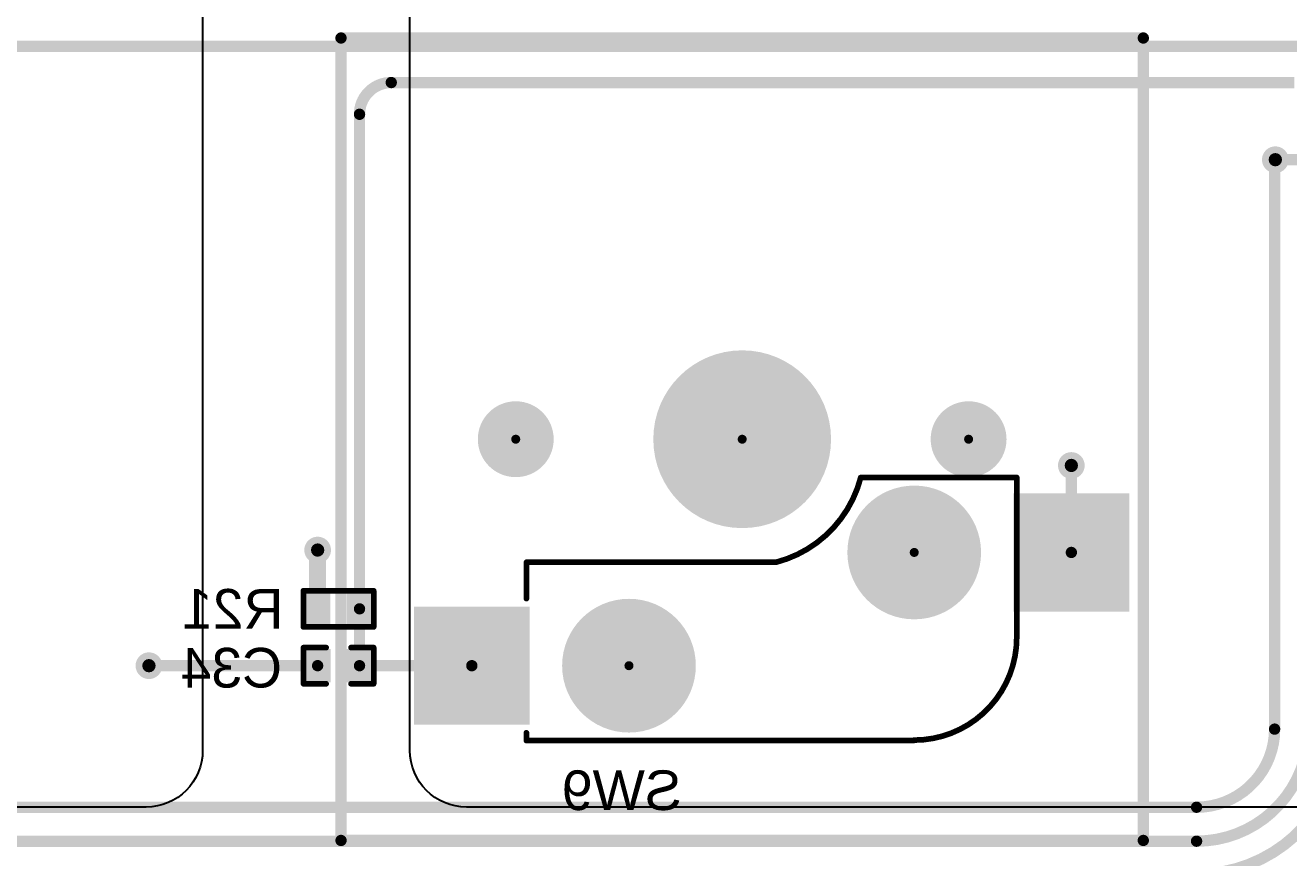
# Model space of a CAD drawing. Header units: inches. Extents: x 0 to 280, y 0 to 81.
# Drawn here: x 83 to 111.35, y 31.25 to 49.93 of the extents above; entities that cross this region are included whole.
import ezdxf

# ---------------------------------------------------------------- set-up
doc = ezdxf.new("R2010")
doc.units = ezdxf.units.IN
for name, color, linetype in [('Bottom Layer', 5, 'Continuous'), ('Bottom Overlay', 54, 'Continuous'), ('Bottom Paste', 16, 'Continuous'), ('Bottom Solder', 6, 'Continuous'), ('Pad Holes', 156, 'Continuous'), ('Top Layer', 1, 'Continuous'), ('Top Overlay', 2, 'Continuous'), ('Top Solder', 216, 'Continuous'), ('Via Holes', 16, 'Continuous')]:
    doc.layers.add(name, color=color, linetype=linetype)
doc.styles.add('Arial', font='', dxfattribs={"height": 0.2})
doc.styles.get('Arial').set_extended_font_data('Arial')

# ---------------------------------------------------------------- blocks, each defined once
blk = doc.blocks.new('____0402_B_34')
at = {"layer": 'Bottom Layer'}
for points in [[(-0.241, 0.317), (-0.241, -0.318), (-0.699, -0.318), (-0.699, 0.317)], [(0.699, 0.317), (0.699, -0.318), (0.241, -0.318), (0.241, 0.317)]]:
    blk.add_hatch(color=5, dxfattribs=at).paths.add_polyline_path(points)
at = {"layer": 'Bottom Paste'}
for points in [[(-0.241, 0.317), (-0.241, -0.318), (-0.699, -0.318), (-0.699, 0.317)], [(0.699, 0.317), (0.699, -0.318), (0.241, -0.318), (0.241, 0.317)]]:
    blk.add_hatch(color=16, dxfattribs=at).paths.add_polyline_path(points)
at = {"layer": 'Bottom Solder'}
for points in [[(-0.181, 0.377), (-0.181, -0.377), (-0.758, -0.377), (-0.758, 0.377)], [(0.758, 0.377), (0.758, -0.377), (0.181, -0.377), (0.181, 0.377)]]:
    blk.add_hatch(color=6, dxfattribs=at).paths.add_polyline_path(points)
at = {"layer": 'Bottom Overlay'}
for points in [[(-0.787, -0.406, 0.127, 0.127, 0), (-0.787, 0.406, 0.127, 0.127, 0)], [(-0.787, 0.406, 0.127, 0.127, 0), (-0.279, 0.406, 0.127, 0.127, 0)], [(0.279, 0.406, 0.127, 0.127, 0), (0.787, 0.406, 0.127, 0.127, 0)], [(0.787, -0.406, 0.127, 0.127, 0), (0.787, 0.406, 0.127, 0.127, 0)], [(-0.787, -0.406, 0.127, 0.127, 0), (-0.279, -0.406, 0.127, 0.127, 0)], [(0.279, -0.406, 0.127, 0.127, 0), (0.787, -0.406, 0.127, 0.127, 0)]]:
    blk.add_lwpolyline(points, format="xyseb", dxfattribs=at)
for points in [[(-0.819, 0.406, 0.0635, 0.0635, 1), (-0.756, 0.406, 0.0635, 0.0635, 1)], [(-0.819, 0.406, 0.0635, 0.0635, 1), (-0.756, 0.406, 0.0635, 0.0635, 1)], [(-0.311, 0.406, 0.0635, 0.0635, 1), (-0.248, 0.406, 0.0635, 0.0635, 1)], [(0.248, 0.406, 0.0635, 0.0635, 1), (0.311, 0.406, 0.0635, 0.0635, 1)], [(0.756, 0.406, 0.0635, 0.0635, 1), (0.819, 0.406, 0.0635, 0.0635, 1)], [(0.756, 0.406, 0.0635, 0.0635, 1), (0.819, 0.406, 0.0635, 0.0635, 1)], [(-0.819, -0.406, 0.0635, 0.0635, 1), (-0.756, -0.406, 0.0635, 0.0635, 1)], [(-0.819, -0.406, 0.0635, 0.0635, 1), (-0.756, -0.406, 0.0635, 0.0635, 1)], [(-0.311, -0.406, 0.0635, 0.0635, 1), (-0.248, -0.406, 0.0635, 0.0635, 1)], [(0.248, -0.406, 0.0635, 0.0635, 1), (0.311, -0.406, 0.0635, 0.0635, 1)], [(0.756, -0.406, 0.0635, 0.0635, 1), (0.819, -0.406, 0.0635, 0.0635, 1)], [(0.756, -0.406, 0.0635, 0.0635, 1), (0.819, -0.406, 0.0635, 0.0635, 1)]]:
    blk.add_lwpolyline(points, format="xyseb", close=True, dxfattribs=at)
blk = doc.blocks.new('CPG151101S11_16_B_60')
at = {"layer": 'Bottom Layer'}
for points in [[(5.475, 3.815), (7.975, 3.815), (7.975, 1.265), (5.475, 1.265)], [(-7.975, 1.275), (-5.475, 1.275), (-5.475, -1.275), (-7.975, -1.275)]]:
    blk.add_hatch(color=5, dxfattribs=at).paths.add_polyline_path(points)
at = {"layer": 'Bottom Paste'}
for points in [[(5.475, 3.815), (7.975, 3.815), (7.975, 1.265), (5.475, 1.265)], [(-7.975, 1.275), (-5.475, 1.275), (-5.475, -1.275), (-7.975, -1.275)]]:
    blk.add_hatch(color=16, dxfattribs=at).paths.add_polyline_path(points)
at = {"layer": 'Bottom Solder'}
for points in [[(5.425, 3.865), (8.025, 3.865), (8.025, 1.215), (5.425, 1.215)], [(-8.025, 1.325), (-5.425, 1.325), (-5.425, -1.325), (-8.025, -1.325)]]:
    blk.add_hatch(color=6, dxfattribs=at).paths.add_polyline_path(points)
h = blk.add_hatch(color=6, dxfattribs=at)
edge = h.paths.add_edge_path()
edge.add_arc((3.2, 2.54), 0.102, 0, 360)
h = blk.add_hatch(color=6, dxfattribs=at)
edge = h.paths.add_edge_path()
edge.add_arc((-3.2, 0), 0.102, 0, 360)
h = blk.add_hatch(color=6, dxfattribs=at)
edge = h.paths.add_edge_path()
edge.add_arc((-4.42, -2.54), 0.102, 0, 360)
h = blk.add_hatch(color=6, dxfattribs=at)
edge = h.paths.add_edge_path()
edge.add_arc((0.66, -2.54), 0.102, 0, 360)
h = blk.add_hatch(color=6, dxfattribs=at)
edge = h.paths.add_edge_path()
edge.add_arc((5.74, -2.54), 0.102, 0, 360)
at = {"layer": 'Pad Holes'}
h = blk.add_hatch(color=7, dxfattribs=at)
edge = h.paths.add_edge_path()
edge.add_arc((3.2, 2.54), 1.5, 0, 360)
h = blk.add_hatch(color=7, dxfattribs=at)
edge = h.paths.add_edge_path()
edge.add_arc((-3.2, 0), 1.5, 0, 360)
h = blk.add_hatch(color=7, dxfattribs=at)
edge = h.paths.add_edge_path()
edge.add_arc((0.66, -2.54), 1.994, 0, 360)
h = blk.add_hatch(color=7, dxfattribs=at)
edge = h.paths.add_edge_path()
edge.add_arc((-4.42, -2.54), 0.851, 0, 360)
h = blk.add_hatch(color=7, dxfattribs=at)
edge = h.paths.add_edge_path()
edge.add_arc((5.74, -2.54), 0.851, 0, 360)
at = {"layer": 'Top Solder'}
h = blk.add_hatch(color=216, dxfattribs=at)
edge = h.paths.add_edge_path()
edge.add_arc((3.2, 2.54), 0.102, 0, 360)
h = blk.add_hatch(color=216, dxfattribs=at)
edge = h.paths.add_edge_path()
edge.add_arc((-3.2, 0), 0.102, 0, 360)
h = blk.add_hatch(color=216, dxfattribs=at)
edge = h.paths.add_edge_path()
edge.add_arc((-4.42, -2.54), 0.102, 0, 360)
h = blk.add_hatch(color=216, dxfattribs=at)
edge = h.paths.add_edge_path()
edge.add_arc((0.66, -2.54), 0.102, 0, 360)
h = blk.add_hatch(color=216, dxfattribs=at)
edge = h.paths.add_edge_path()
edge.add_arc((5.74, -2.54), 0.102, 0, 360)
at = {"layer": 'Bottom Overlay'}
for points in [[(-5.5, 1.906, 0.127, 0.127, -0.414214), (-3.196, 4.21, 0.127, 0.127, 0)], [(5.5, 4.22, 0.127, 0.127, 0), (-3.186, 4.22, 0.127, 0.127, 0)], [(5.5, 4.22, 0.127, 0.127, -0.414214), (5.49, 4.21, 0.127, 0.127, 0)], [(5.5, 4.22, 0.127, 0.127, 0), (5.5, 4.046, 0.127, 0.127, 0)], [(-5.5, 1.906, 0.127, 0.127, 0), (-5.5, -1.506, 0.127, 0.127, 0)], [(5.5, 1.034, 0.127, 0.127, 0), (5.5, 0.47, 0.127, 0.127, 0)], [(-2, -1.68, 0.127, 0.127, -0.271686), (-0.1, 0.22, 0.127, 0.127, 0)], [(0.15, 0.22, 0.127, 0.127, 0), (-0.1, 0.22, 0.127, 0.127, 0)], [(1.19, 0.22, 0.127, 0.127, 0), (0.15, 0.22, 0.127, 0.127, 0)], [(5.5, 0.22, 0.127, 0.127, 0), (1.19, 0.22, 0.127, 0.127, 0)], [(5.5, 0.47, 0.127, 0.127, 0), (5.5, 0.47, 0.127, 0.127, 0)], [(5.5, 0.47, 0.127, 0.127, 0), (5.5, 0.22, 0.127, 0.127, 0)], [(-5.5, -1.506, 0.127, 0.127, 0), (-5.5, -1.68, 0.127, 0.127, 0)], [(-2, -1.68, 0.127, 0.127, 0), (-5.5, -1.68, 0.127, 0.127, 0)]]:
    blk.add_lwpolyline(points, format="xyseb", dxfattribs=at)
for points in [[(-3.228, 4.21, 0.0635, 0.0635, 1), (-3.165, 4.21, 0.0635, 0.0635, 1)], [(-3.218, 4.22, 0.0635, 0.0635, 1), (-3.155, 4.22, 0.0635, 0.0635, 1)], [(5.458, 4.21, 0.0635, 0.0635, 1), (5.522, 4.21, 0.0635, 0.0635, 1)], [(5.468, 4.22, 0.0635, 0.0635, 1), (5.532, 4.22, 0.0635, 0.0635, 1)], [(5.468, 4.22, 0.0635, 0.0635, 1), (5.532, 4.22, 0.0635, 0.0635, 1)], [(5.468, 4.22, 0.0635, 0.0635, 1), (5.532, 4.22, 0.0635, 0.0635, 1)], [(5.468, 4.046, 0.0635, 0.0635, 1), (5.532, 4.046, 0.0635, 0.0635, 1)], [(-5.532, 1.906, 0.0635, 0.0635, 1), (-5.468, 1.906, 0.0635, 0.0635, 1)], [(-5.532, 1.906, 0.0635, 0.0635, 1), (-5.468, 1.906, 0.0635, 0.0635, 1)], [(5.468, 1.034, 0.0635, 0.0635, 1), (5.532, 1.034, 0.0635, 0.0635, 1)], [(-0.132, 0.22, 0.0635, 0.0635, 1), (-0.068, 0.22, 0.0635, 0.0635, 1)], [(-0.132, 0.22, 0.0635, 0.0635, 1), (-0.068, 0.22, 0.0635, 0.0635, 1)], [(0.118, 0.22, 0.0635, 0.0635, 1), (0.182, 0.22, 0.0635, 0.0635, 1)], [(0.118, 0.22, 0.0635, 0.0635, 1), (0.182, 0.22, 0.0635, 0.0635, 1)], [(1.158, 0.22, 0.0635, 0.0635, 1), (1.222, 0.22, 0.0635, 0.0635, 1)], [(1.158, 0.22, 0.0635, 0.0635, 1), (1.222, 0.22, 0.0635, 0.0635, 1)], [(5.468, 0.47, 0.0635, 0.0635, 1), (5.532, 0.47, 0.0635, 0.0635, 1)], [(5.468, 0.47, 0.0635, 0.0635, 1), (5.532, 0.47, 0.0635, 0.0635, 1)], [(5.468, 0.47, 0.0635, 0.0635, 1), (5.532, 0.47, 0.0635, 0.0635, 1)], [(5.468, 0.47, 0.0635, 0.0635, 1), (5.532, 0.47, 0.0635, 0.0635, 1)], [(5.468, 0.22, 0.0635, 0.0635, 1), (5.532, 0.22, 0.0635, 0.0635, 1)], [(5.468, 0.22, 0.0635, 0.0635, 1), (5.532, 0.22, 0.0635, 0.0635, 1)], [(-5.532, -1.506, 0.0635, 0.0635, 1), (-5.468, -1.506, 0.0635, 0.0635, 1)], [(-5.532, -1.506, 0.0635, 0.0635, 1), (-5.468, -1.506, 0.0635, 0.0635, 1)], [(-5.532, -1.68, 0.0635, 0.0635, 1), (-5.468, -1.68, 0.0635, 0.0635, 1)], [(-5.532, -1.68, 0.0635, 0.0635, 1), (-5.468, -1.68, 0.0635, 0.0635, 1)], [(-2.032, -1.68, 0.0635, 0.0635, 1), (-1.968, -1.68, 0.0635, 0.0635, 1)], [(-2.032, -1.68, 0.0635, 0.0635, 1), (-1.968, -1.68, 0.0635, 0.0635, 1)]]:
    blk.add_lwpolyline(points, format="xyseb", close=True, dxfattribs=at)
blk = doc.blocks.new('R___0402_B_90')
at = {"layer": 'Bottom Layer'}
for points in [[(-0.241, 0.317), (-0.241, -0.318), (-0.699, -0.318), (-0.699, 0.317)], [(0.699, 0.317), (0.699, -0.318), (0.241, -0.318), (0.241, 0.317)]]:
    blk.add_hatch(color=5, dxfattribs=at).paths.add_polyline_path(points)
at = {"layer": 'Bottom Paste'}
for points in [[(-0.241, 0.317), (-0.241, -0.318), (-0.699, -0.318), (-0.699, 0.317)], [(0.699, 0.317), (0.699, -0.318), (0.241, -0.318), (0.241, 0.317)]]:
    blk.add_hatch(color=16, dxfattribs=at).paths.add_polyline_path(points)
at = {"layer": 'Bottom Solder'}
for points in [[(-0.186, 0.373), (-0.186, -0.373), (-0.754, -0.373), (-0.754, 0.373)], [(0.754, 0.373), (0.754, -0.373), (0.186, -0.373), (0.186, 0.373)]]:
    blk.add_hatch(color=6, dxfattribs=at).paths.add_polyline_path(points)
at = {"layer": 'Bottom Overlay'}
for points in [[(-0.787, -0.406, 0.127, 0.127, 0), (-0.787, 0.406, 0.127, 0.127, 0)], [(-0.787, 0.406, 0.127, 0.127, 0), (0.787, 0.406, 0.127, 0.127, 0)], [(-0.813, 0.432, 0.00323, 0.00323, 0), (0.813, 0.432, 0.00323, 0.00323, 0)], [(0.787, -0.406, 0.127, 0.127, 0), (0.787, 0.406, 0.127, 0.127, 0)], [(-0.787, -0.406, 0.127, 0.127, 0), (0.787, -0.406, 0.127, 0.127, 0)]]:
    blk.add_lwpolyline(points, format="xyseb", dxfattribs=at)
for points in [[(-0.819, 0.406, 0.0635, 0.0635, 1), (-0.756, 0.406, 0.0635, 0.0635, 1)], [(-0.819, 0.406, 0.0635, 0.0635, 1), (-0.756, 0.406, 0.0635, 0.0635, 1)], [(-0.814, 0.432, 0.00161, 0.00161, 1), (-0.812, 0.432, 0.00161, 0.00161, 1)], [(0.756, 0.406, 0.0635, 0.0635, 1), (0.819, 0.406, 0.0635, 0.0635, 1)], [(0.756, 0.406, 0.0635, 0.0635, 1), (0.819, 0.406, 0.0635, 0.0635, 1)], [(0.812, 0.432, 0.00161, 0.00161, 1), (0.814, 0.432, 0.00161, 0.00161, 1)], [(-0.819, -0.406, 0.0635, 0.0635, 1), (-0.756, -0.406, 0.0635, 0.0635, 1)], [(-0.819, -0.406, 0.0635, 0.0635, 1), (-0.756, -0.406, 0.0635, 0.0635, 1)], [(0.756, -0.406, 0.0635, 0.0635, 1), (0.819, -0.406, 0.0635, 0.0635, 1)], [(0.756, -0.406, 0.0635, 0.0635, 1), (0.819, -0.406, 0.0635, 0.0635, 1)]]:
    blk.add_lwpolyline(points, format="xyseb", close=True, dxfattribs=at)

msp = doc.modelspace()

# ---------------------------------------------------------------- hatches: boundary and pattern name
at = {"layer": 'Bottom Layer'}
h = msp.add_hatch(color=5, dxfattribs=at)
edge = h.paths.add_edge_path()
edge.add_arc((111.047, 46.91), 0.3, 0, 360)
h = msp.add_hatch(color=5, dxfattribs=at)
edge = h.paths.add_edge_path()
edge.add_arc((106.47, 40.051), 0.3, 0, 360)
h = msp.add_hatch(color=5, dxfattribs=at)
edge = h.paths.add_edge_path()
edge.add_arc((89.56, 38.154), 0.3, 0, 360)
h = msp.add_hatch(color=5, dxfattribs=at)
edge = h.paths.add_edge_path()
edge.add_arc((85.775, 35.56), 0.3, 0, 360)
at = {"layer": 'Top Layer'}
h = msp.add_hatch(color=1, dxfattribs=at)
edge = h.paths.add_edge_path()
edge.add_arc((111.047, 46.91), 0.3, 0, 360)
h = msp.add_hatch(color=1, dxfattribs=at)
edge = h.paths.add_edge_path()
edge.add_arc((106.47, 40.051), 0.3, 0, 360)
h = msp.add_hatch(color=1, dxfattribs=at)
edge = h.paths.add_edge_path()
edge.add_arc((89.56, 38.154), 0.3, 0, 360)
h = msp.add_hatch(color=1, dxfattribs=at)
edge = h.paths.add_edge_path()
edge.add_arc((85.775, 35.56), 0.3, 0, 360)
at = {"layer": 'Via Holes'}
h = msp.add_hatch(color=7, dxfattribs=at)
edge = h.paths.add_edge_path()
edge.add_arc((111.047, 46.91), 0.15, 0, 360)
h = msp.add_hatch(color=7, dxfattribs=at)
edge = h.paths.add_edge_path()
edge.add_arc((106.47, 40.051), 0.15, 0, 360)
h = msp.add_hatch(color=7, dxfattribs=at)
edge = h.paths.add_edge_path()
edge.add_arc((89.56, 38.154), 0.15, 0, 360)
h = msp.add_hatch(color=7, dxfattribs=at)
edge = h.paths.add_edge_path()
edge.add_arc((85.775, 35.56), 0.15, 0, 360)

# ---------------------------------------------------------------- linework, layer by layer
at = {"layer": 'Bottom Layer'}
for points in [[(63.246, 49.454, 0.254, 0.254, 0), (111.587, 49.454, 0.254, 0.254, 0)], [(90.499, 47.929, 0.254, 0.254, -0.414214), (91.211, 48.641, 0.254, 0.254, 0)], [(91.211, 48.641, 0.254, 0.254, 0), (111.475, 48.641, 0.254, 0.254, 0)], [(90.499, 36.835, 0.254, 0.254, 0), (90.499, 47.929, 0.254, 0.254, 0)], [(111.031, 46.91, 0.254, 0.254, 0), (111.047, 46.91, 0.254, 0.254, 0)], [(111.031, 34.137, 0.254, 0.254, 0), (111.031, 46.91, 0.254, 0.254, 0)], [(106.47, 38.1, 0.254, 0.254, 0), (106.47, 40.051, 0.254, 0.254, 0)], [(89.56, 36.835, 0.381, 0.381, 0), (89.56, 38.154, 0.381, 0.381, 0)], [(90.499, 35.56, 0.254, 0.254, 0), (90.499, 36.835, 0.254, 0.254, 0)], [(85.775, 35.56, 0.254, 0.254, 0), (89.56, 35.56, 0.254, 0.254, 0)], [(90.499, 35.56, 0.254, 0.254, 0), (93.02, 35.56, 0.254, 0.254, 0)], [(113.334, 34.137, 0.254, 0.254, -0.414214), (109.279, 30.082, 0.254, 0.254, 0)], [(111.031, 34.137, 0.254, 0.254, -0.414214), (109.279, 32.385, 0.254, 0.254, 0)], [(112.534, 34.137, 0.254, 0.254, -0.414214), (109.279, 30.882, 0.254, 0.254, 0)], [(111.793, 34.137, 0.254, 0.254, -0.414214), (109.279, 31.623, 0.254, 0.254, 0)], [(23.292, 32.385, 0.254, 0.254, 0), (109.279, 32.385, 0.254, 0.254, 0)], [(43.612, 31.623, 0.254, 0.254, 0), (109.279, 31.623, 0.254, 0.254, 0)]]:
    msp.add_lwpolyline(points, format="xyseb", dxfattribs=at)
for points in [[(91.148, 48.641, 0.127, 0.127, 1), (91.275, 48.641, 0.127, 0.127, 1)], [(91.148, 48.641, 0.127, 0.127, 1), (91.275, 48.641, 0.127, 0.127, 1)], [(90.436, 47.929, 0.127, 0.127, 1), (90.563, 47.929, 0.127, 0.127, 1)], [(90.436, 47.929, 0.127, 0.127, 1), (90.563, 47.929, 0.127, 0.127, 1)], [(110.967, 46.91, 0.127, 0.127, 1), (111.094, 46.91, 0.127, 0.127, 1)], [(110.967, 46.91, 0.127, 0.127, 1), (111.094, 46.91, 0.127, 0.127, 1)], [(110.983, 46.91, 0.127, 0.127, 1), (111.11, 46.91, 0.127, 0.127, 1)], [(106.407, 40.051, 0.127, 0.127, 1), (106.534, 40.051, 0.127, 0.127, 1)], [(89.464, 38.154, 0.191, 0.191, 1), (89.655, 38.154, 0.191, 0.191, 1)], [(106.407, 38.1, 0.127, 0.127, 1), (106.534, 38.1, 0.127, 0.127, 1)], [(89.464, 36.835, 0.191, 0.191, 1), (89.655, 36.835, 0.191, 0.191, 1)], [(90.436, 36.835, 0.127, 0.127, 1), (90.563, 36.835, 0.127, 0.127, 1)], [(90.436, 36.835, 0.127, 0.127, 1), (90.563, 36.835, 0.127, 0.127, 1)], [(85.712, 35.56, 0.127, 0.127, 1), (85.839, 35.56, 0.127, 0.127, 1)], [(89.496, 35.56, 0.127, 0.127, 1), (89.623, 35.56, 0.127, 0.127, 1)], [(90.436, 35.56, 0.127, 0.127, 1), (90.563, 35.56, 0.127, 0.127, 1)], [(90.436, 35.56, 0.127, 0.127, 1), (90.563, 35.56, 0.127, 0.127, 1)], [(92.956, 35.56, 0.127, 0.127, 1), (93.083, 35.56, 0.127, 0.127, 1)], [(110.967, 34.137, 0.127, 0.127, 1), (111.094, 34.137, 0.127, 0.127, 1)], [(110.967, 34.137, 0.127, 0.127, 1), (111.094, 34.137, 0.127, 0.127, 1)], [(109.216, 32.385, 0.127, 0.127, 1), (109.343, 32.385, 0.127, 0.127, 1)], [(109.216, 32.385, 0.127, 0.127, 1), (109.343, 32.385, 0.127, 0.127, 1)], [(109.216, 31.623, 0.127, 0.127, 1), (109.343, 31.623, 0.127, 0.127, 1)], [(109.216, 31.623, 0.127, 0.127, 1), (109.343, 31.623, 0.127, 0.127, 1)]]:
    msp.add_lwpolyline(points, format="xyseb", close=True, dxfattribs=at)
at = {"layer": 'Top Layer'}
for p, q in [((86.98, 58.09), (86.98, 33.66)), ((91.631, 33.66), (91.631, 58.09)), ((85.71, 32.39), (64.921, 32.39)), ((140.829, 32.39), (92.901, 32.39))]:
    msp.add_line(p, q, dxfattribs=at)
msp.add_lwpolyline([(111.047, 46.91, 0.254, 0.254, 0), (120.347, 46.91, 0.254, 0.254, 0)], format="xyseb", dxfattribs=at)
msp.add_lwpolyline([(110.983, 46.91, 0.127, 0.127, 1), (111.11, 46.91, 0.127, 0.127, 1)], format="xyseb", close=True, dxfattribs=at)
at = {"layer": 'Top Layer', "extrusion": (0, 0, -1)}
for centre, start, end in [((-85.71, 33.66), 180, 270), ((-92.901, 33.66), 270, 0)]:
    msp.add_arc(centre, 1.27, start, end, dxfattribs=at)
at = {"layer": 'Top Overlay'}
for points in [[(90.085, 49.64, 0.254, 0.254, 0), (108.085, 49.64, 0.254, 0.254, 0)], [(90.085, 31.64, 0.254, 0.254, 0), (90.085, 49.64, 0.254, 0.254, 0)], [(108.085, 31.64, 0.254, 0.254, 0), (108.085, 49.64, 0.254, 0.254, 0)], [(90.085, 31.64, 0.254, 0.254, 0), (108.085, 31.64, 0.254, 0.254, 0)]]:
    msp.add_lwpolyline(points, format="xyseb", dxfattribs=at)
for points in [[(90.021, 49.64, 0.127, 0.127, 1), (90.148, 49.64, 0.127, 0.127, 1)], [(90.021, 49.64, 0.127, 0.127, 1), (90.148, 49.64, 0.127, 0.127, 1)], [(108.021, 49.64, 0.127, 0.127, 1), (108.148, 49.64, 0.127, 0.127, 1)], [(108.021, 49.64, 0.127, 0.127, 1), (108.148, 49.64, 0.127, 0.127, 1)], [(90.021, 31.64, 0.127, 0.127, 1), (90.148, 31.64, 0.127, 0.127, 1)], [(90.021, 31.64, 0.127, 0.127, 1), (90.148, 31.64, 0.127, 0.127, 1)], [(108.021, 31.64, 0.127, 0.127, 1), (108.148, 31.64, 0.127, 0.127, 1)], [(108.021, 31.64, 0.127, 0.127, 1), (108.148, 31.64, 0.127, 0.127, 1)]]:
    msp.add_lwpolyline(points, format="xyseb", close=True, dxfattribs=at)

# ---------------------------------------------------------------- block references
at = {"rotation": 180}
msp.add_blockref('CPG151101S11_16_B_60', (99.745, 38.1), dxfattribs=at)
for name, p in [('R___0402_B_90', (90.03, 36.835)), ('____0402_B_34', (90.03, 35.56))]:
    msp.add_blockref(name, p)

# ---------------------------------------------------------------- texts
at = {"layer": 'Bottom Overlay', "style": 'Arial', "text_generation_flag": 2}
for s, p in [('R21', (88.794, 36.391)), ('C34', (88.763, 35.07)), ('SW9', (97.73, 32.322))]:
    msp.add_text(s, height=0.889, dxfattribs=at).set_placement(p)

doc.saveas('drawing.dxf')
